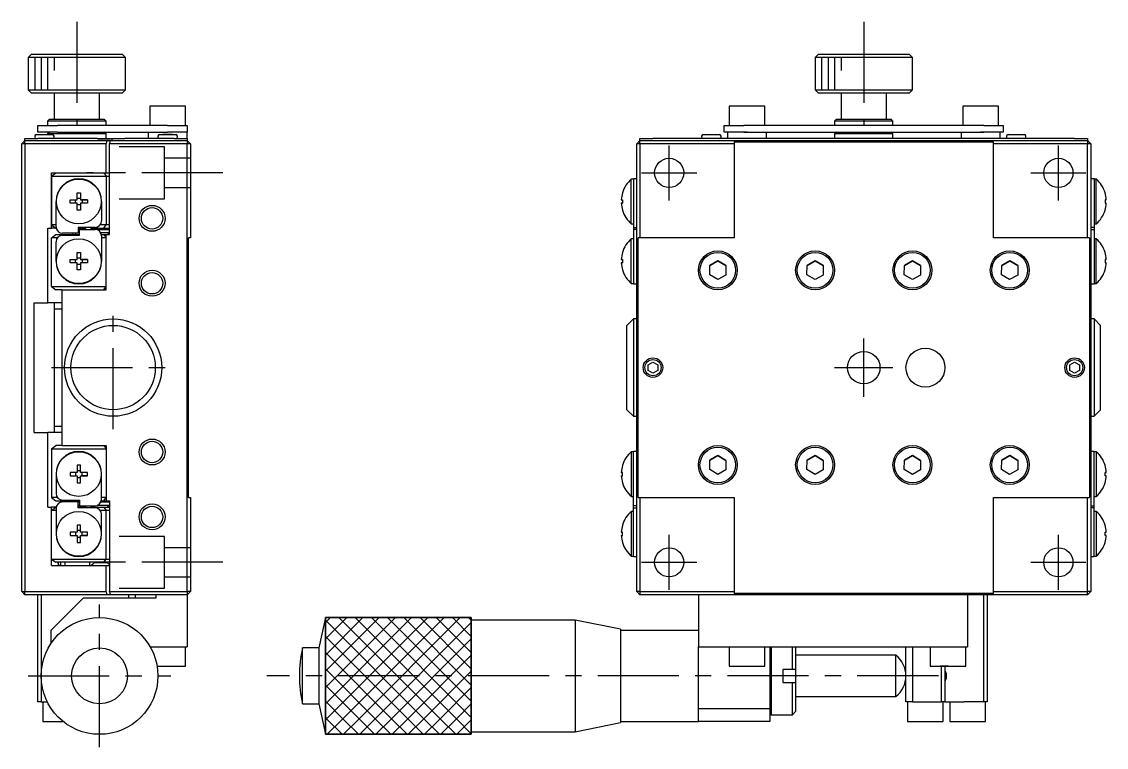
# Model space of a CAD drawing. Extents: x -21 to 386, y -7 to 259.
# Drawn here: x 219 to 386.2, y 95.6 to 207.4 of the extents above; entities that cross this region are included whole.
import ezdxf

# ---------------------------------------------------------------- set-up
doc = ezdxf.new("R2010")
doc.units = 0
doc.header["$LTSCALE"] = 10
doc.linetypes.add('CENTER', pattern=[2, 1.25, -0.25, 0.25, -0.25])
doc.linetypes.add('DASHED', pattern=[3.5, 2, -1.5])
doc.layers.get('0').update_dxf_attribs({"linetype": 'CONTINUOUS'})
doc.layers.add('CENTER', color=1, linetype='CENTER')

msp = doc.modelspace()

# ---------------------------------------------------------------- linework, layer by layer
at = {"color": 7, "linetype": 'CONTINUOUS'}
for p, q in [((220.500001, 202.4), (220.000001, 201.9)), ((220.500001, 202.4), (234.500001, 202.4)), ((235.000001, 201.9), (234.500001, 202.4)), ((341.80736, 202.4), (341.30736, 201.9)), ((341.80736, 202.4), (355.80736, 202.4)), ((356.30736, 201.9), (355.80736, 202.4)), ((235.000001, 201.9), (220.000001, 201.9)), ((220.000001, 201.9), (220.000001, 196.9)), ((235.000001, 196.9), (235.000001, 201.9)), ((356.30736, 201.9), (341.30736, 201.9)), ((341.30736, 201.9), (341.30736, 196.9)), ((356.30736, 196.9), (356.30736, 201.9)), ((220.000001, 196.9), (235.000001, 196.9)), ((220.000001, 196.9), (220.500001, 196.4)), ((234.500001, 196.4), (220.500001, 196.4)), ((224.000001, 196.4), (224.000001, 192.4)), ((231.000001, 192.4), (231.000001, 196.4)), ((234.500001, 196.4), (235.000001, 196.9)), ((341.30736, 196.9), (356.30736, 196.9)), ((341.30736, 196.9), (341.80736, 196.4)), ((355.80736, 196.4), (341.80736, 196.4)), ((345.30736, 196.4), (345.30736, 192.4)), ((352.30736, 192.4), (352.30736, 196.4)), ((355.80736, 196.4), (356.30736, 196.9)), ((244.25, 194.4), (238.75, 194.4)), ((238.75, 194.4), (238.75, 191.4)), ((244.25, 191.4), (244.25, 194.4)), ((333.55736, 194.4), (328.05736, 194.4)), ((328.05736, 194.4), (328.05736, 191.4)), ((333.55736, 191.4), (333.55736, 194.4)), ((369.55736, 194.4), (364.05736, 194.4)), ((364.05736, 194.4), (364.05736, 191.4)), ((369.55736, 191.4), (369.55736, 194.4)), ((223.3, 192.4), (223, 192.1)), ((223.3, 192.4), (231.7, 192.4)), ((232, 192.1), (231.7, 192.4)), ((344.60736, 192.4), (344.30736, 192.1)), ((344.60736, 192.4), (353.00736, 192.4)), ((353.30736, 192.1), (353.00736, 192.4)), ((221.5, 190.4), (221.5, 191.4)), ((221.5, 191.4), (224.5, 191.4)), ((232, 192.1), (223, 192.1)), ((223, 192.1), (223, 191.4)), ((241.5, 191.4), (224.5, 191.4)), ((232, 191.4), (232, 192.1)), ((241.5, 191.4), (244.5, 191.4)), ((244.5, 191.4), (244.5, 190.4)), ((327.30736, 190.4), (327.30736, 191.4)), ((327.30736, 191.4), (330.30736, 191.4)), ((367.30736, 191.4), (330.30736, 191.4)), ((353.30736, 192.1), (344.30736, 192.1)), ((344.30736, 192.1), (344.30736, 191.4)), ((353.30736, 191.4), (353.30736, 192.1)), ((367.30736, 191.4), (370.30736, 191.4)), ((370.30736, 191.4), (370.30736, 190.4)), ((219.5, 189.1), (219, 188.6)), ((219.5, 189.1), (219.5, 189.4)), ((219.5, 189.4), (221.5, 189.4)), ((219.5, 188.6), (219.5, 189.1)), ((219.5, 189.1), (221.5, 189.1)), ((221, 189.75), (221, 189.65)), ((221.25, 190), (223.75, 190)), ((224.5, 190.4), (221.5, 190.4)), ((230.703296, 189.4), (221.5, 189.4)), ((221.5, 189.1), (230.703296, 189.1)), ((221.5, 189.1), (230.703296, 189.1)), ((221.75, 190), (222.375, 190)), ((222.375, 190), (222.625, 190)), ((222.625, 190), (223.25, 190)), ((223.300001, 190.4), (223.000001, 190.1)), ((232.000001, 190.1), (223.000001, 190.1)), ((223.000001, 190.1), (223.000001, 190)), ((224, 189.65), (224, 189.75)), ((224.5, 190.4), (241.5, 190.4)), ((230.703296, 189.4), (232.618021, 189.4)), ((230.703296, 189.1), (232.178753, 189.1)), ((232.178753, 189.1), (230.703296, 189.1)), ((232.000001, 190.1), (231.700001, 190.4)), ((232.000001, 189.4), (232.000001, 190.1)), ((232.618021, 189.1), (232.178753, 189.1)), ((232.178753, 189.1), (232.618021, 189.1)), ((232.618021, 189.4), (232.87493, 189.4)), ((232.703008, 189.1), (234.87493, 189.1)), ((232.87493, 189.4), (234.87493, 189.4)), ((232.87493, 189.4), (232.87493, 189.1)), ((240.7, 189.4), (234.87493, 189.4)), ((234.87493, 189.1), (242.5, 189.1)), ((234.87493, 189.1), (242.5, 189.1)), ((238.5, 190.4), (238.5, 189.4)), ((240, 189.75), (240, 189.65)), ((240.25, 190), (242.75, 190)), ((240.25, 190), (241.375, 190)), ((242.3, 189.4), (240.7, 189.4)), ((240.75, 190), (241.375, 190)), ((241.375, 190), (240.75, 190)), ((241.375, 190), (241.5, 190)), ((241.375, 190), (241.625, 190)), ((241.625, 190), (241.375, 190)), ((244.5, 190.4), (241.5, 190.4)), ((241.5, 190), (241.625, 190)), ((241.625, 190), (242.75, 190)), ((242.25, 190), (241.625, 190)), ((241.625, 190), (242.25, 190)), ((242.5, 189.4), (242.3, 189.4)), ((242.5, 189.4), (244.5, 189.4)), ((242.5, 189.1), (244.5, 189.1)), ((243, 189.65), (243, 189.75)), ((244.5, 189.4), (244.5, 190.4)), ((244.5, 189.4), (244.5, 189.1)), ((244.5, 189.1), (244.5, 188.6)), ((245, 188.6), (244.5, 189.1)), ((314.30736, 189.1), (313.80736, 188.6)), ((314.30736, 189.1), (314.30736, 189.4)), ((314.30736, 189.4), (316.30736, 189.4)), ((314.30736, 188.6), (314.30736, 189.1)), ((314.30736, 189.1), (316.30736, 189.1)), ((324.50736, 189.4), (316.30736, 189.4)), ((316.30736, 189.1), (381.30736, 189.1)), ((316.30736, 189.1), (381.30736, 189.1)), ((323.80736, 189.75), (323.80736, 189.65)), ((323.80736, 189.75), (323.80736, 189.65)), ((324.05736, 190), (324.55736, 190)), ((324.05736, 190), (326.55736, 190)), ((326.10736, 189.4), (324.50736, 189.4)), ((324.55736, 190), (325.18236, 190)), ((325.18236, 190), (325.43236, 190)), ((325.43236, 190), (326.05736, 190)), ((326.05736, 190), (326.55736, 190)), ((330.80736, 189.4), (326.10736, 189.4)), ((326.80736, 189.65), (326.80736, 189.75)), ((326.80736, 189.65), (326.80736, 189.75)), ((330.30736, 190.4), (327.30736, 190.4)), ((327.80736, 190.4), (327.80736, 189.4)), ((330.80736, 190.4), (330.30736, 190.4)), ((330.30736, 190.4), (330.80736, 190.4)), ((330.80736, 190.4), (366.80736, 190.4)), ((366.80736, 189.4), (330.80736, 189.4)), ((333.80736, 189.4), (333.80736, 190.4)), ((344.60736, 190.4), (344.30736, 190.1)), ((353.30736, 190.1), (344.30736, 190.1)), ((344.30736, 190.1), (344.30736, 189.4)), ((353.30736, 190.1), (353.00736, 190.4)), ((353.30736, 189.4), (353.30736, 190.1)), ((363.80736, 190.4), (363.80736, 189.4)), ((367.30736, 190.4), (366.80736, 190.4)), ((366.80736, 190.4), (367.30736, 190.4)), ((371.50736, 189.4), (366.80736, 189.4)), ((370.30736, 190.4), (367.30736, 190.4)), ((369.80736, 189.4), (369.80736, 190.4)), ((370.80736, 189.75), (370.80736, 189.65)), ((370.80736, 189.75), (370.80736, 189.65)), ((371.05736, 190), (371.55736, 190)), ((371.05736, 190), (373.55736, 190)), ((373.10736, 189.4), (371.50736, 189.4)), ((371.55736, 190), (372.18236, 190)), ((372.18236, 190), (372.43236, 190)), ((372.43236, 190), (373.05736, 190)), ((373.05736, 190), (373.55736, 190)), ((381.30736, 189.4), (373.10736, 189.4)), ((373.80736, 189.65), (373.80736, 189.75)), ((373.80736, 189.65), (373.80736, 189.75)), ((381.30736, 189.4), (383.30736, 189.4)), ((381.30736, 189.1), (383.30736, 189.1)), ((383.30736, 189.4), (383.30736, 189.1)), ((383.30736, 189.1), (383.30736, 188.6)), ((383.80736, 188.6), (383.30736, 189.1)), ((219.5, 188.6), (219, 188.6)), ((219, 119.6), (219, 188.6)), ((219.5, 188.6), (219.5, 119.6)), ((232.019494, 188.6), (219.5, 188.6)), ((232.019494, 184.1), (232.019494, 188.6)), ((232.544512, 174.6), (232.544512, 188.6)), ((244.5, 188.6), (232.544512, 188.6)), ((244.5, 119.6), (244.5, 188.6)), ((245, 188.6), (244.5, 188.6)), ((245, 188.6), (245, 174.1)), ((314.30736, 188.6), (313.80736, 188.6)), ((313.80736, 119.6), (313.80736, 188.6)), ((314.30736, 188.6), (314.30736, 174.1)), ((328.80736, 188.6), (314.30736, 188.6)), ((328.80736, 188.9), (368.80736, 188.9)), ((328.80736, 188.9), (328.80736, 188.6)), ((328.80736, 188.6), (328.80736, 174.1)), ((368.80736, 188.6), (368.80736, 188.9)), ((383.30736, 188.6), (368.80736, 188.6)), ((368.80736, 174.1), (368.80736, 188.6)), ((383.30736, 174.1), (383.30736, 188.6)), ((383.80736, 188.6), (383.30736, 188.6)), ((383.80736, 188.6), (383.80736, 119.6)), ((223.584542, 183.6), (224.285488, 184.1)), ((223.584542, 184.1), (232.019494, 184.1)), ((223.584542, 183.6), (223.584542, 184.1)), ((231.654268, 184.1), (232.019494, 183.6)), ((232.019494, 184.1), (232.544512, 184.1)), ((223.584542, 183.6), (232.019494, 183.6)), ((223.584542, 183.6), (223.584542, 176.1)), ((223.584542, 176.1), (223.584542, 183.6)), ((232.019494, 183.6), (232.019494, 176.1)), ((232.019494, 183.6), (232.544512, 183.6)), ((312.964746, 176.25), (312.964746, 183.15)), ((313.30736, 183.15), (312.964746, 183.15)), ((313.30736, 183.2), (313.30736, 179.7)), ((313.80736, 183.2), (313.30736, 183.2)), ((384.30736, 183.2), (383.80736, 183.2)), ((384.30736, 183.2), (384.30736, 179.7)), ((384.649974, 183.15), (384.30736, 183.15)), ((384.649974, 176.25), (384.649974, 183.15)), ((227.542001, 181.047786), (228.062001, 181.047786)), ((227.542001, 179.96), (227.542001, 181.047786)), ((228.062001, 181.047786), (228.062001, 179.96)), ((311.610239, 181.051049), (311.61693, 181.047786)), ((386.00448, 181.051049), (385.997789, 181.047786)), ((224.310543, 175.8), (224.310543, 179.7)), ((226.454215, 179.96), (227.542001, 179.96)), ((226.454215, 179.44), (226.454215, 179.96)), ((226.454215, 179.96), (227.278693, 179.96)), ((227.542001, 179.44), (226.454215, 179.44)), ((227.278693, 179.96), (227.542001, 179.96)), ((227.278693, 179.44), (227.278693, 179.96)), ((227.542001, 180.223308), (228.062001, 180.223308)), ((227.542001, 178.352214), (227.542001, 179.44)), ((228.062001, 179.176692), (227.542001, 179.176692)), ((228.062001, 179.96), (229.149786, 179.96)), ((228.062001, 179.96), (228.325309, 179.96)), ((228.062001, 179.44), (228.062001, 178.352214)), ((229.149786, 179.44), (228.062001, 179.44)), ((229.149786, 179.96), (228.325309, 179.96)), ((228.325309, 179.96), (228.325309, 179.44)), ((229.149786, 179.96), (229.149786, 179.44)), ((231.310543, 179.7), (231.310543, 176.7)), ((311.422079, 179.96), (311.61693, 179.96)), ((311.61693, 179.44), (311.422079, 179.44)), ((311.422079, 179.44), (311.61693, 179.44)), ((311.61693, 179.96), (311.61693, 179.44)), ((313.30736, 179.7), (313.30736, 176.7)), ((384.30736, 179.7), (384.30736, 176.7)), ((386.19264, 179.96), (385.997789, 179.96)), ((385.997789, 179.96), (385.997789, 179.44)), ((385.997789, 179.44), (386.19264, 179.44)), ((386.19264, 179.44), (385.997789, 179.44)), ((228.062001, 178.352214), (227.542001, 178.352214)), ((311.61693, 178.352214), (311.610239, 178.348951)), ((311.61693, 178.352214), (311.610239, 178.348951)), ((385.997789, 178.352214), (386.00448, 178.348951)), ((385.997789, 178.352214), (386.00448, 178.348951)), ((223.054985, 175.6), (223.584542, 175.6)), ((223.054985, 164.1), (223.054985, 175.6)), ((223.584542, 176.1), (224.285488, 175.6)), ((223.584542, 175.6), (223.584542, 176.1)), ((224.310543, 176.1), (223.584542, 176.1)), ((224.285488, 175.6), (223.584542, 175.6)), ((224.285488, 175.6), (224.330747, 175.6)), ((230.310543, 175.7), (227.710543, 175.7)), ((227.710543, 175.7), (227.710543, 174.8)), ((230.310543, 175.7), (227.710543, 175.7)), ((227.710543, 175.6), (228.854312, 175.6)), ((228.899832, 175.699972), (228.682459, 175.399964)), ((229.54379, 175.700126), (229.681491, 175.6)), ((229.681491, 175.6), (231.654268, 175.6)), ((232.019494, 176.1), (231.110543, 176.1)), ((231.654268, 175.6), (232.019494, 176.1)), ((231.654268, 175.6), (232.544512, 175.6)), ((232.544512, 176.1), (232.019494, 176.1)), ((232.430557, 175.35), (232.187162, 175.6)), ((312.964746, 176.25), (313.30736, 176.25)), ((313.30736, 176.7), (313.30736, 175.7)), ((313.30736, 175.7), (313.80736, 175.7)), ((313.30736, 175.7), (313.30736, 175.4)), ((384.30736, 175.7), (383.80736, 175.7)), ((384.30736, 176.7), (384.30736, 175.7)), ((384.30736, 176.25), (384.649974, 176.25)), ((384.30736, 175.7), (384.30736, 175.4)), ((223.584542, 174.1), (224.285488, 174.6)), ((223.584542, 166.6), (223.584542, 174.1)), ((224.502001, 174.1), (223.584542, 174.1)), ((224.285488, 174.6), (226.268179, 174.6)), ((225.302001, 174.5), (227.902001, 174.5)), ((227.710543, 174.8), (225.310543, 174.8)), ((227.710543, 174.8), (225.310543, 174.8)), ((226.268179, 174.6), (226.340159, 174.500029)), ((226.268179, 174.6), (227.902001, 174.6)), ((226.869456, 174.600111), (226.891797, 174.800089)), ((227.289741, 174.800079), (227.309693, 174.600077)), ((227.902001, 175.35), (227.710543, 175.35)), ((227.710543, 175.35), (227.902001, 175.35)), ((227.902001, 174.85), (227.710543, 174.85)), ((227.902001, 174.5), (227.902001, 175.4)), ((227.902001, 175.4), (230.302001, 175.4)), ((232.544512, 175.35), (230.614251, 175.35)), ((232.394242, 175.35), (230.614251, 175.35)), ((232.544512, 174.85), (231.195029, 174.85)), ((231.281797, 174.6), (231.654268, 174.6)), ((231.302001, 174.4), (231.302001, 170.5)), ((232.019494, 174.1), (231.302001, 174.1)), ((231.654268, 174.6), (232.019494, 174.1)), ((231.654268, 174.6), (232.019494, 174.6)), ((232.019494, 174.1), (232.019494, 174.6)), ((232.019494, 174.6), (232.544512, 174.6)), ((232.019494, 166.6), (232.019494, 174.1)), ((232.019494, 166.6), (232.019494, 174.1)), ((232.339933, 174.600095), (232.507547, 174.85006)), ((232.544512, 175.35), (232.394242, 175.35)), ((232.544512, 175.35), (232.430557, 175.35)), ((232.430557, 175.35), (232.544512, 175.35)), ((245, 174.1), (244.7, 174.1)), ((244.7, 134.1), (244.7, 174.1)), ((312.964746, 167.05), (312.964746, 173.95)), ((313.30736, 173.95), (312.964746, 173.95)), ((313.80736, 175.4), (313.30736, 175.4)), ((313.30736, 175.4), (313.30736, 174.4)), ((313.30736, 174.4), (313.30736, 170.5)), ((314.30736, 174.1), (314.00736, 174.1)), ((314.00736, 134.1), (314.00736, 174.1)), ((328.80736, 174.1), (314.30736, 174.1)), ((383.30736, 174.1), (368.80736, 174.1)), ((383.60736, 174.1), (383.30736, 174.1)), ((383.60736, 174.1), (383.60736, 134.1)), ((383.80736, 175.4), (384.30736, 175.4)), ((384.30736, 175.4), (384.30736, 174.4)), ((384.30736, 174.4), (384.30736, 170.5)), ((384.649974, 173.95), (384.30736, 173.95)), ((384.649974, 167.05), (384.649974, 173.95)), ((224.302001, 170.5), (224.302001, 173.5)), ((226.454215, 170.76), (227.542001, 170.76)), ((226.454215, 170.24), (226.454215, 170.76)), ((226.454215, 170.76), (227.278693, 170.76)), ((227.278693, 170.76), (227.542001, 170.76)), ((227.278693, 170.24), (227.278693, 170.76)), ((227.542001, 171.847786), (228.062001, 171.847786)), ((227.542001, 170.76), (227.542001, 171.847786)), ((227.542001, 171.023308), (228.062001, 171.023308)), ((228.062001, 171.847786), (228.062001, 170.76)), ((228.062001, 170.76), (229.149786, 170.76)), ((228.062001, 170.76), (228.325309, 170.76)), ((229.149786, 170.76), (228.325309, 170.76)), ((228.325309, 170.76), (228.325309, 170.24)), ((229.149786, 170.76), (229.149786, 170.24)), ((311.422079, 170.76), (311.61693, 170.76)), ((311.610239, 171.851049), (311.61693, 171.847786)), ((311.61693, 170.76), (311.61693, 170.24)), ((325.063947, 169.832979), (326.320432, 170.543316)), ((326.320432, 170.543316), (325.063947, 169.832979)), ((326.320432, 170.543316), (327.563844, 169.810338)), ((327.563844, 169.810338), (326.320432, 170.543316)), ((340.063947, 169.832979), (341.320432, 170.543316)), ((341.320432, 170.543316), (340.063947, 169.832979)), ((341.320432, 170.543316), (342.563844, 169.810338)), ((342.563844, 169.810338), (341.320432, 170.543316)), ((355.063947, 169.832979), (356.320432, 170.543316)), ((356.320432, 170.543316), (355.063947, 169.832979)), ((356.320432, 170.543316), (357.563844, 169.810338)), ((357.563844, 169.810338), (356.320432, 170.543316)), ((370.063947, 169.832979), (371.320432, 170.543316)), ((371.320432, 170.543316), (370.063947, 169.832979)), ((371.320432, 170.543316), (372.563844, 169.810338)), ((372.563844, 169.810338), (371.320432, 170.543316)), ((386.00448, 171.851049), (385.997789, 171.847786)), ((386.19264, 170.76), (385.997789, 170.76)), ((385.997789, 170.76), (385.997789, 170.24)), ((227.542001, 170.24), (226.454215, 170.24)), ((227.542001, 169.152214), (227.542001, 170.24)), ((228.062001, 169.976692), (227.542001, 169.976692)), ((228.062001, 169.152214), (227.542001, 169.152214)), ((228.062001, 170.24), (228.062001, 169.152214)), ((229.149786, 170.24), (228.062001, 170.24)), ((311.61693, 170.24), (311.422079, 170.24)), ((311.422079, 170.24), (311.61693, 170.24)), ((311.61693, 169.152214), (311.610239, 169.148951)), ((311.61693, 169.152214), (311.610239, 169.148951)), ((313.30736, 170.5), (313.30736, 167)), ((325.050875, 168.389662), (325.063947, 169.832979)), ((327.563844, 169.810338), (327.550772, 168.367021)), ((340.050875, 168.389662), (340.063947, 169.832979)), ((342.563844, 169.810338), (342.550772, 168.367021)), ((355.050875, 168.389662), (355.063947, 169.832979)), ((357.563844, 169.810338), (357.550772, 168.367021)), ((370.050875, 168.389662), (370.063947, 169.832979)), ((372.563844, 169.810338), (372.550772, 168.367021)), ((384.30736, 170.5), (384.30736, 167)), ((385.997789, 170.24), (386.19264, 170.24)), ((386.19264, 170.24), (385.997789, 170.24)), ((385.997789, 169.152214), (386.00448, 169.148951)), ((385.997789, 169.152214), (386.00448, 169.148951)), ((326.294288, 167.656684), (325.050875, 168.389662)), ((327.550772, 168.367021), (326.294288, 167.656684)), ((341.294288, 167.656684), (340.050875, 168.389662)), ((342.550772, 168.367021), (341.294288, 167.656684)), ((356.294288, 167.656684), (355.050875, 168.389662)), ((357.550772, 168.367021), (356.294288, 167.656684)), ((371.294288, 167.656684), (370.050875, 168.389662)), ((372.550772, 168.367021), (371.294288, 167.656684)), ((223.584542, 166.6), (232.019494, 166.6)), ((223.584542, 166.6), (224.285488, 166.1)), ((225.2, 166.1), (224.285488, 166.1)), ((225.2, 166.1), (225.2, 142.1)), ((225.2, 166.1), (232.019494, 166.1)), ((231.654268, 166.1), (232.019494, 166.6)), ((232.019494, 166.1), (232.019494, 166.6)), ((312.964746, 167.05), (313.30736, 167.05)), ((313.30736, 167), (313.80736, 167)), ((383.80736, 167), (384.30736, 167)), ((384.30736, 167.05), (384.649974, 167.05)), ((220.933651, 164.1), (223.054985, 164.1)), ((220.933651, 144.1), (220.933651, 164.1)), ((225.2, 164.1), (223.054985, 164.1)), ((224, 164.1), (224, 144.1)), ((225.2, 163.1), (224, 163.1)), ((313.30736, 161.6), (312.30736, 160.6)), ((312.30736, 147.6), (312.30736, 160.6)), ((313.30736, 161.6), (313.30736, 146.6)), ((313.80736, 161.6), (313.30736, 161.6)), ((384.30736, 161.6), (383.80736, 161.6)), ((384.30736, 161.6), (384.30736, 146.6)), ((385.30736, 160.6), (384.30736, 161.6)), ((385.30736, 147.6), (385.30736, 160.6)), ((315.55736, 154.533013), (316.30736, 154.966025)), ((315.55736, 153.666987), (315.55736, 154.533013)), ((316.30736, 154.966025), (317.05736, 154.533013)), ((317.05736, 154.533013), (317.05736, 153.666987)), ((380.55736, 154.533013), (381.30736, 154.966025)), ((380.55736, 153.666987), (380.55736, 154.533013)), ((381.30736, 154.966025), (382.05736, 154.533013)), ((382.05736, 154.533013), (382.05736, 153.666987)), ((316.30736, 153.233975), (315.55736, 153.666987)), ((317.05736, 153.666987), (316.30736, 153.233975)), ((381.30736, 153.233975), (380.55736, 153.666987)), ((382.05736, 153.666987), (381.30736, 153.233975)), ((312.30736, 147.6), (313.30736, 146.6)), ((384.30736, 146.6), (385.30736, 147.6)), ((313.30736, 146.6), (313.80736, 146.6)), ((383.80736, 146.6), (384.30736, 146.6)), ((220.933651, 144.1), (223.054985, 144.1)), ((223.054985, 132.6), (223.054985, 144.1)), ((225.2, 144.1), (223.054985, 144.1)), ((224, 145.1), (225.2, 145.1)), ((223.584542, 141.6), (224.285488, 142.1)), ((223.584542, 141.6), (232.019494, 141.6)), ((223.584542, 141.6), (223.584542, 134.1)), ((225.2, 142.1), (224.285488, 142.1)), ((225.2, 142.1), (232.019494, 142.1)), ((231.654268, 142.1), (232.019494, 141.6)), ((232.019494, 142.1), (232.019494, 141.6)), ((232.019494, 141.6), (232.019494, 134.1)), ((232.019494, 141.6), (232.019494, 134.1)), ((312.964746, 141.15), (312.964746, 134.25)), ((313.30736, 141.15), (312.964746, 141.15)), ((313.30736, 137.7), (313.30736, 141.2)), ((313.80736, 141.2), (313.30736, 141.2)), ((325.063947, 139.832979), (326.320432, 140.543316)), ((326.320432, 140.543316), (325.063947, 139.832979)), ((326.320432, 140.543316), (327.563844, 139.810338)), ((327.563844, 139.810338), (326.320432, 140.543316)), ((340.063947, 139.832979), (341.320432, 140.543316)), ((341.320432, 140.543316), (340.063947, 139.832979)), ((341.320432, 140.543316), (342.563844, 139.810338)), ((342.563844, 139.810338), (341.320432, 140.543316)), ((355.063947, 139.832979), (356.320432, 140.543316)), ((356.320432, 140.543316), (355.063947, 139.832979)), ((356.320432, 140.543316), (357.563844, 139.810338)), ((357.563844, 139.810338), (356.320432, 140.543316)), ((370.063947, 139.832979), (371.320432, 140.543316)), ((371.320432, 140.543316), (370.063947, 139.832979)), ((371.320432, 140.543316), (372.563844, 139.810338)), ((372.563844, 139.810338), (371.320432, 140.543316)), ((384.30736, 141.2), (383.80736, 141.2)), ((384.30736, 137.7), (384.30736, 141.2)), ((384.649974, 141.15), (384.30736, 141.15)), ((384.649974, 141.15), (384.649974, 134.25)), ((228.062001, 139.047786), (227.542001, 139.047786)), ((227.542001, 139.047786), (227.542001, 137.96)), ((228.062001, 137.96), (228.062001, 139.047786)), ((311.61693, 139.047786), (311.610239, 139.051049)), ((311.61693, 139.047786), (311.610239, 139.051049)), ((325.050875, 138.389662), (325.063947, 139.832979)), ((327.563844, 139.810338), (327.550772, 138.367021)), ((340.050875, 138.389662), (340.063947, 139.832979)), ((342.563844, 139.810338), (342.550772, 138.367021)), ((355.050875, 138.389662), (355.063947, 139.832979)), ((357.563844, 139.810338), (357.550772, 138.367021)), ((370.050875, 138.389662), (370.063947, 139.832979)), ((372.563844, 139.810338), (372.550772, 138.367021)), ((385.997789, 139.047786), (386.00448, 139.051049)), ((385.997789, 139.047786), (386.00448, 139.051049)), ((224.302001, 137.7), (224.302001, 134.7)), ((227.542001, 137.96), (226.454215, 137.96)), ((226.454215, 137.96), (226.454215, 137.44)), ((226.454215, 137.44), (227.542001, 137.44)), ((226.454215, 137.44), (227.278693, 137.44)), ((227.278693, 137.96), (227.278693, 137.44)), ((227.278693, 137.44), (227.542001, 137.44)), ((228.062001, 138.223308), (227.542001, 138.223308)), ((227.542001, 137.44), (227.542001, 136.352214)), ((227.542001, 137.176692), (228.062001, 137.176692)), ((229.149786, 137.96), (228.062001, 137.96)), ((228.062001, 136.352214), (228.062001, 137.44)), ((228.062001, 137.44), (229.149786, 137.44)), ((228.062001, 137.44), (228.325309, 137.44)), ((228.325309, 137.44), (228.325309, 137.96)), ((229.149786, 137.44), (228.325309, 137.44)), ((229.149786, 137.44), (229.149786, 137.96)), ((231.302001, 133.8), (231.302001, 137.7)), ((311.61693, 137.96), (311.422079, 137.96)), ((311.422079, 137.96), (311.61693, 137.96)), ((311.422079, 137.44), (311.61693, 137.44)), ((311.61693, 137.44), (311.61693, 137.96)), ((313.30736, 133.8), (313.30736, 137.7)), ((326.294288, 137.656684), (325.050875, 138.389662)), ((327.550772, 138.367021), (326.294288, 137.656684)), ((341.294288, 137.656684), (340.050875, 138.389662)), ((342.550772, 138.367021), (341.294288, 137.656684)), ((356.294288, 137.656684), (355.050875, 138.389662)), ((357.550772, 138.367021), (356.294288, 137.656684)), ((371.294288, 137.656684), (370.050875, 138.389662)), ((372.550772, 138.367021), (371.294288, 137.656684)), ((384.30736, 133.8), (384.30736, 137.7)), ((385.997789, 137.96), (386.19264, 137.96)), ((385.997789, 137.44), (385.997789, 137.96)), ((386.19264, 137.96), (385.997789, 137.96)), ((386.19264, 137.44), (385.997789, 137.44)), ((227.542001, 136.352214), (228.062001, 136.352214)), ((311.610239, 136.348951), (311.61693, 136.352214)), ((386.00448, 136.348951), (385.997789, 136.352214)), ((223.584542, 134.1), (224.285488, 133.6)), ((224.502001, 134.1), (223.584542, 134.1)), ((232.019494, 134.1), (231.302001, 134.1)), ((231.654268, 133.6), (232.019494, 134.1)), ((232.019494, 134.1), (232.019494, 133.6)), ((244.7, 134.1), (245, 134.1)), ((245, 134.1), (245, 119.6)), ((312.964746, 134.25), (313.30736, 134.25)), ((313.30736, 132.8), (313.30736, 133.8)), ((314.00736, 134.1), (314.30736, 134.1)), ((314.30736, 134.1), (314.30736, 119.6)), ((314.30736, 134.1), (328.80736, 134.1)), ((328.80736, 134.1), (328.80736, 119.6)), ((368.80736, 134.1), (383.30736, 134.1)), ((368.80736, 119.6), (368.80736, 134.1)), ((383.30736, 119.6), (383.30736, 134.1)), ((383.30736, 134.1), (383.60736, 134.1)), ((384.30736, 134.25), (384.649974, 134.25)), ((384.30736, 132.8), (384.30736, 133.8)), ((223.054985, 132.6), (223.584542, 132.6)), ((223.584542, 132.1), (224.285488, 132.6)), ((223.584542, 132.1), (223.584542, 132.6)), ((224.285488, 132.6), (223.584542, 132.6)), ((223.584542, 124.6), (223.584542, 132.1)), ((223.584542, 124.6), (223.584542, 132.1)), ((224.310543, 132.1), (223.584542, 132.1)), ((224.285488, 133.6), (226.268179, 133.6)), ((224.285488, 132.6), (224.330747, 132.6)), ((224.310543, 132.4), (224.310543, 128.5)), ((225.302001, 133.7), (227.902001, 133.7)), ((227.710543, 133.4), (225.310543, 133.4)), ((227.710543, 133.4), (225.310543, 133.4)), ((226.268179, 133.6), (226.340159, 133.699971)), ((226.268179, 133.6), (227.902001, 133.6)), ((226.891807, 133.399835), (226.869455, 133.599897)), ((227.309696, 133.599963), (227.289733, 133.399859)), ((227.710543, 132.5), (227.710543, 133.4)), ((227.902001, 133.35), (227.710543, 133.35)), ((227.902001, 132.85), (227.710543, 132.85)), ((227.710543, 132.85), (227.902001, 132.85)), ((227.710543, 132.6), (228.788893, 132.6)), ((230.310543, 132.5), (227.710543, 132.5)), ((230.310543, 132.5), (227.710543, 132.5)), ((227.902001, 133.7), (227.902001, 132.8)), ((227.902001, 132.8), (230.302001, 132.8)), ((228.682447, 132.800055), (228.766933, 132.673248)), ((228.766933, 132.673248), (228.899804, 132.500062)), ((229.54379, 132.499874), (229.681491, 132.6)), ((229.681491, 132.6), (231.654268, 132.6)), ((232.544512, 132.85), (230.614251, 132.85)), ((232.394242, 132.85), (230.614251, 132.85)), ((232.019494, 132.1), (231.110543, 132.1)), ((232.544512, 133.35), (231.195029, 133.35)), ((231.281797, 133.6), (231.654268, 133.6)), ((231.654268, 133.6), (232.019494, 133.6)), ((231.654268, 132.6), (232.019494, 132.1)), ((231.654268, 132.6), (232.544512, 132.6)), ((232.019494, 133.6), (232.544512, 133.6)), ((232.019494, 124.6), (232.019494, 132.1)), ((232.544512, 132.1), (232.019494, 132.1)), ((232.187162, 132.6), (232.430557, 132.85)), ((232.507539, 133.349955), (232.339971, 133.599856)), ((232.544512, 132.85), (232.394242, 132.85)), ((232.544512, 132.85), (232.430557, 132.85)), ((232.430557, 132.85), (232.544512, 132.85)), ((232.544512, 133.6), (232.544512, 119.6)), ((313.80736, 132.8), (313.30736, 132.8)), ((313.30736, 132.5), (313.30736, 132.8)), ((313.30736, 131.5), (313.30736, 132.5)), ((313.30736, 132.5), (313.80736, 132.5)), ((383.80736, 132.8), (384.30736, 132.8)), ((384.30736, 132.5), (383.80736, 132.5)), ((384.30736, 132.5), (384.30736, 132.8)), ((384.30736, 131.5), (384.30736, 132.5)), ((231.310543, 128.5), (231.310543, 131.5)), ((312.964746, 131.95), (312.964746, 125.05)), ((313.30736, 131.95), (312.964746, 131.95)), ((313.30736, 128.5), (313.30736, 131.5)), ((384.649974, 131.95), (384.30736, 131.95)), ((384.30736, 128.5), (384.30736, 131.5)), ((384.649974, 131.95), (384.649974, 125.05)), ((227.542001, 128.76), (226.454215, 128.76)), ((226.454215, 128.76), (226.454215, 128.24)), ((227.278693, 128.76), (227.278693, 128.24)), ((228.062001, 129.847786), (227.542001, 129.847786)), ((227.542001, 129.847786), (227.542001, 128.76)), ((228.062001, 129.023308), (227.542001, 129.023308)), ((228.062001, 128.76), (228.062001, 129.847786)), ((229.149786, 128.76), (228.062001, 128.76)), ((228.325309, 128.24), (228.325309, 128.76)), ((229.149786, 128.24), (229.149786, 128.76)), ((311.61693, 128.76), (311.422079, 128.76)), ((311.422079, 128.76), (311.61693, 128.76)), ((311.61693, 129.847786), (311.610239, 129.851049)), ((311.61693, 129.847786), (311.610239, 129.851049)), ((311.61693, 128.24), (311.61693, 128.76)), ((385.997789, 129.847786), (386.00448, 129.851049)), ((385.997789, 129.847786), (386.00448, 129.851049)), ((385.997789, 128.76), (386.19264, 128.76)), ((385.997789, 128.24), (385.997789, 128.76)), ((386.19264, 128.76), (385.997789, 128.76)), ((226.454215, 128.24), (227.542001, 128.24)), ((226.454215, 128.24), (227.278693, 128.24)), ((227.278693, 128.24), (227.542001, 128.24)), ((227.542001, 128.24), (227.542001, 127.152214)), ((227.542001, 127.976692), (228.062001, 127.976692)), ((227.542001, 127.152214), (228.062001, 127.152214)), ((228.062001, 127.152214), (228.062001, 128.24)), ((228.062001, 128.24), (229.149786, 128.24)), ((228.062001, 128.24), (228.325309, 128.24)), ((229.149786, 128.24), (228.325309, 128.24)), ((311.422079, 128.24), (311.61693, 128.24)), ((311.610239, 127.148951), (311.61693, 127.152214)), ((313.30736, 125), (313.30736, 128.5)), ((384.30736, 125), (384.30736, 128.5)), ((386.19264, 128.24), (385.997789, 128.24)), ((386.00448, 127.148951), (385.997789, 127.152214)), ((223.584542, 124.6), (232.019494, 124.6)), ((223.584542, 124.6), (224.285488, 124.1)), ((223.584542, 123.6), (223.584542, 124.6)), ((231.654268, 124.1), (224.285488, 124.1)), ((224.712499, 123.6), (224.688384, 124.1)), ((225, 124.1), (225, 123.6)), ((225.65733, 124.1), (225.635874, 123.6)), ((229.5, 123.6), (229.5, 124.1)), ((229.95, 123.841719), (229.708281, 123.6)), ((230.2, 124.091719), (229.95, 123.841719)), ((230.2, 124.091719), (232.2, 124.091719)), ((231.654268, 124.1), (232.019494, 124.6)), ((232.544512, 124.1), (231.654268, 124.1)), ((232.019494, 124.6), (232.544512, 124.6)), ((232.199199, 124.1), (232.190918, 124.091719)), ((232.45, 123.841719), (232.2, 124.091719)), ((232.544512, 123.747208), (232.45, 123.841719)), ((312.964746, 125.05), (313.30736, 125.05)), ((313.30736, 125), (313.80736, 125)), ((383.80736, 125), (384.30736, 125)), ((384.30736, 125.05), (384.649974, 125.05)), ((223.584542, 123.6), (229.700005, 123.6)), ((229.700005, 123.6), (231.7, 123.6)), ((231.7, 123.6), (232.019494, 123.6)), ((232.019494, 119.6), (232.019494, 123.6)), ((232.019494, 123.6), (232.544512, 123.6)), ((219, 119.6), (219.5, 119.6)), ((219, 119.6), (219.5, 119.1)), ((219.5, 119.6), (232.019494, 119.6)), ((219.5, 119.1), (219.5, 119.6)), ((232.178753, 119.1), (219.5, 119.1)), ((221.5, 102.6), (221.5, 119.1)), ((222, 119.1), (222, 106.6)), ((232.703008, 119.1), (232.178753, 119.1)), ((232.544512, 119.6), (244.5, 119.6)), ((244.5, 119.1), (232.703008, 119.1)), ((235.5, 118.6), (235.5, 119.1)), ((236.5, 119.1), (236.5, 118.6)), ((239.7, 119.1), (239.7, 118.6)), ((245, 119.6), (244.5, 119.6)), ((245, 119.6), (244.5, 119.1)), ((244.5, 119.6), (244.5, 119.1)), ((244.5, 119.1), (244.5, 111.1)), ((314.30736, 119.6), (313.80736, 119.6)), ((313.80736, 119.6), (314.30736, 119.1)), ((314.30736, 119.6), (314.30736, 119.1)), ((314.30736, 119.6), (328.80736, 119.6)), ((323.30736, 119.1), (314.30736, 119.1)), ((364.80736, 119.1), (323.30736, 119.1)), ((323.30736, 119.1), (323.30736, 111.1)), ((364.80736, 119.1), (323.30736, 119.1)), ((328.80736, 119.6), (328.80736, 119.3)), ((368.80736, 119.3), (328.80736, 119.3)), ((364.80736, 119.1), (364.80736, 111.1)), ((383.30736, 119.1), (364.80736, 119.1)), ((367.30736, 102.6), (367.30736, 119.1)), ((367.80736, 119.1), (367.80736, 102.6)), ((368.80736, 119.3), (368.80736, 119.6)), ((368.80736, 119.6), (383.30736, 119.6)), ((383.30736, 119.1), (383.30736, 119.6)), ((383.80736, 119.6), (383.30736, 119.6)), ((383.30736, 119.1), (383.80736, 119.6)), ((228.5, 118.6), (223.5, 113.6)), ((239.7, 118.6), (228.5, 118.6)), ((265.80736, 115.6), (264.80736, 110.9)), ((265.80736, 115.6), (265.80736, 97.6)), ((288.30736, 115.6), (265.80736, 115.6)), ((265.80736, 115.6), (288.30736, 115.6)), ((265.80736, 97.6), (265.80736, 115.6)), ((288.30736, 97.6), (288.30736, 115.6)), ((288.30736, 115.6), (288.30736, 97.6)), ((304.30736, 115.2), (288.30736, 115.2)), ((304.30736, 115.2), (304.30736, 106.6)), ((311.30736, 113.8), (304.30736, 115.2)), ((311.30736, 113.8), (311.30736, 106.6)), ((223.5, 113.6), (223.5, 111.574937)), ((323.30736, 113.6), (311.30736, 113.6)), ((238.794229, 111.1), (244.5, 111.1)), ((244.25, 108.1), (244.25, 111.1)), ((262.30736, 106.6), (262.30736, 110.9)), ((264.80736, 110.9), (262.30736, 110.9)), ((264.80736, 110.9), (264.80736, 102.3)), ((323.30736, 111.1), (364.80736, 111.1)), ((323.30736, 101.6), (323.30736, 111.1)), ((328.05736, 111.1), (328.05736, 108.1)), ((333.55736, 108.1), (333.55736, 111.1)), ((334.30736, 111.1), (334.30736, 101.6)), ((334.50736, 111.1), (334.50736, 100.6)), ((337.80736, 107.6), (337.80736, 111.1)), ((338.30736, 111.1), (338.30736, 107.6)), ((355.30736, 102.6), (355.30736, 111.1)), ((356.30736, 111.1), (356.30736, 102.6)), ((359.05736, 111.1), (359.05736, 108.1)), ((364.55736, 108.1), (364.55736, 111.1)), ((353.74018, 109.775), (338.30736, 109.775)), ((353.74018, 103.425), (353.74018, 109.775)), ((239.87412, 108.1), (244.25, 108.1)), ((328.05736, 108.1), (333.55736, 108.1)), ((337.80736, 107.6), (336.30736, 107.6)), ((336.30736, 107.6), (336.30736, 105.6)), ((338.30736, 107.6), (337.80736, 107.6)), ((338.30736, 107.600072), (338.30736, 105.599928)), ((359.05736, 108.1), (364.55736, 108.1)), ((361.80736, 108.1), (360.55736, 108.1)), ((360.80736, 102.6), (360.80736, 108.1)), ((361.30736, 108.1), (361.30736, 102.6)), ((361.349321, 107.35), (361.30736, 107.159017)), ((361.41645, 107.286664), (361.349321, 107.35)), ((361.466533, 107.189073), (361.41645, 107.286664)), ((222, 106.6), (222, 102.6)), ((262.30736, 102.3), (262.30736, 106.6)), ((304.30736, 106.6), (304.30736, 98)), ((311.30736, 106.6), (311.30736, 99.4)), ((336.30736, 105.6), (337.80736, 105.6)), ((337.80736, 100.6), (337.80736, 105.6)), ((337.80736, 105.6), (338.30736, 105.6)), ((338.30736, 105.6), (338.30736, 101.1)), ((361.30736, 106.040983), (361.349321, 105.85)), ((361.349321, 105.85), (361.425067, 105.927534)), ((361.425067, 105.927534), (361.475176, 106.031604)), ((222, 102.6), (221.5, 102.6)), ((222, 102.6), (222.937742, 102.6)), ((222.25, 102.6), (222.25, 99.6)), ((262.30736, 102.3), (264.80736, 102.3)), ((264.80736, 102.3), (265.80736, 97.6)), ((338.30736, 103.425), (353.74018, 103.425)), ((356.30736, 102.6), (355.30736, 102.6)), ((355.55736, 102.6), (355.55736, 99.6)), ((356.30736, 102.6), (360.80736, 102.6)), ((361.30736, 102.6), (360.80736, 102.6)), ((361.05736, 99.6), (361.05736, 102.6)), ((361.30736, 102.6), (364.30736, 102.6)), ((362.05736, 102.6), (362.05736, 99.6)), ((367.30736, 102.6), (364.30736, 102.6)), ((367.80736, 102.6), (367.30736, 102.6)), ((367.55736, 99.6), (367.55736, 102.6)), ((223.5, 101.625063), (223.5, 101.6)), ((223.5, 101.6), (223.551042, 101.548958)), ((238.448958, 101.548958), (238.5, 101.6)), ((238.5, 101.6), (238.5, 101.625063)), ((323.30736, 101.6), (334.30736, 101.6)), ((323.30736, 99.6), (323.30736, 101.6)), ((334.30736, 101.6), (334.30736, 99.6)), ((334.30736, 100.8), (334.50736, 100.6)), ((334.50736, 100.6), (337.80736, 100.6)), ((337.80736, 100.6), (338.30736, 101.1)), ((222.25, 99.6), (225.343146, 99.6)), ((304.30736, 98), (311.30736, 99.4)), ((311.30736, 99.6), (323.30736, 99.6)), ((334.30736, 99.6), (323.30736, 99.6)), ((355.55736, 99.6), (361.05736, 99.6)), ((362.05736, 99.6), (367.55736, 99.6)), ((265.80736, 97.6), (288.30736, 97.6)), ((288.30736, 97.6), (265.80736, 97.6)), ((288.30736, 98), (304.30736, 98))]:
    msp.add_line(p, q, dxfattribs=at)
at = {"color": 3, "linetype": 'CONTINUOUS'}
for p, q in [((221.000001, 201.9), (221.000001, 196.9)), ((222.000001, 201.9), (222.000001, 196.9)), ((223.000001, 201.9), (223.000001, 196.9)), ((224.000001, 201.9), (224.000001, 199.9)), ((342.30736, 201.9), (342.30736, 196.9)), ((343.30736, 201.9), (343.30736, 196.9)), ((344.30736, 201.9), (344.30736, 196.9)), ((345.30736, 201.9), (345.30736, 199.9)), ((224.578789, 124.1), (224.598774, 123.6)), ((229.499995, 123.6), (229.499995, 124.1)), ((265.80736, 114.80736), (266.6, 115.6)), ((265.80736, 112.30736), (269.1, 115.6)), ((265.80736, 109.80736), (271.6, 115.6)), ((265.80736, 107.30736), (274.1, 115.6)), ((265.80736, 104.80736), (276.6, 115.6)), ((265.80736, 102.30736), (279.1, 115.6)), ((266, 100), (281.6, 115.6)), ((267.9, 115.6), (283.5, 100)), ((268.5, 100), (284.1, 115.6)), ((270.4, 115.6), (286, 100)), ((271, 100), (286.6, 115.6)), ((272.9, 115.6), (288.30736, 100.19264)), ((275.4, 115.6), (288.30736, 102.69264)), ((277.9, 115.6), (288.30736, 105.19264)), ((280.4, 115.6), (288.30736, 107.69264)), ((282.9, 115.6), (288.30736, 110.19264)), ((285.4, 115.6), (288.30736, 112.69264)), ((287.9, 115.6), (288.30736, 115.19264)), ((265.80736, 115.19264), (281, 100)), ((273.5, 100), (288.30736, 114.80736)), ((265.80736, 112.69264), (278.5, 100)), ((276, 100), (288.30736, 112.30736)), ((265.80736, 110.19264), (276, 100)), ((278.5, 100), (288.30736, 109.80736)), ((265.80736, 107.69264), (273.5, 100)), ((281, 100), (288.30736, 107.30736)), ((265.80736, 105.19264), (271, 100)), ((283.5, 100), (288.30736, 104.80736)), ((265.80736, 102.69264), (268.5, 100)), ((286, 100), (288.30736, 102.30736)), ((265.80736, 100.19264), (266, 100)), ((265.80736, 99.80736), (266, 100)), ((266, 100), (268.4, 97.6)), ((266.1, 97.6), (268.5, 100)), ((268.5, 100), (270.9, 97.6)), ((268.6, 97.6), (271, 100)), ((271, 100), (273.4, 97.6)), ((271.1, 97.6), (273.5, 100)), ((273.5, 100), (275.9, 97.6)), ((273.6, 97.6), (276, 100)), ((276, 100), (278.4, 97.6)), ((276.1, 97.6), (278.5, 100)), ((278.5, 100), (280.9, 97.6)), ((278.6, 97.6), (281, 100)), ((281, 100), (283.4, 97.6)), ((281.1, 97.6), (283.5, 100)), ((283.5, 100), (285.9, 97.6)), ((283.6, 97.6), (286, 100)), ((286, 100), (288.30736, 97.69264)), ((286.1, 97.6), (288.30736, 99.80736)), ((265.80736, 97.69264), (265.9, 97.6))]:
    msp.add_line(p, q, dxfattribs=at)
at = {"color": 3, "linetype": 'DASHED'}
for p, q in [((241, 188.1), (234.01798, 188.1)), ((241, 180.1), (241, 188.1)), ((245, 186.35), (241, 186.35)), ((241, 181.85), (245, 181.85)), ((234.018001, 180.1), (241, 180.1)), ((241, 128.1), (234.018001, 128.1)), ((241, 120.1), (241, 128.1)), ((245, 126.35), (241, 126.35)), ((241, 121.85), (245, 121.85)), ((234.01798, 120.1), (241, 120.1))]:
    msp.add_line(p, q, dxfattribs=at)
at = {"color": 7, "linetype": 'CONTINUOUS'}
for centre, radius in [((318.80736, 184.1), 2.25), ((378.80736, 184.1), 2.25), ((227.802001, 179.7), 3.45), ((239.1, 177.1), 1.65), ((227.802001, 170.5), 3.45), ((326.30736, 169.1), 3), ((326.30736, 169.1), 2.75), ((341.30736, 169.1), 3), ((341.30736, 169.1), 2.75), ((356.30736, 169.1), 3), ((356.30736, 169.1), 2.75), ((371.30736, 169.1), 3), ((371.30736, 169.1), 2.75), ((239.1, 167.1), 1.65), ((233.1, 154.1), 7.5), ((233.1, 154.1), 6.5), ((348.80736, 154.1), 2.5), ((358.30736, 154.1), 3), ((316.30736, 154.1), 1.25), ((381.30736, 154.1), 1.25), ((239.1, 141.1), 1.65), ((227.802001, 137.7), 3.45), ((326.30736, 139.1), 3), ((326.30736, 139.1), 2.75), ((341.30736, 139.1), 3), ((341.30736, 139.1), 2.75), ((356.30736, 139.1), 3), ((356.30736, 139.1), 2.75), ((371.30736, 139.1), 3), ((371.30736, 139.1), 2.75), ((239.1, 131.1), 1.65), ((227.802001, 128.5), 3.45), ((318.80736, 124.1), 2.25), ((378.80736, 124.1), 2.25), ((231, 106.6), 9), ((231, 106.6), 4.3)]:
    msp.add_circle(centre, radius, dxfattribs=at)
at = {"color": 3, "linetype": 'CONTINUOUS'}
for centre, radius in [((239.1, 177.1), 2), ((239.1, 167.1), 2), ((316.30736, 154.1), 1.5), ((381.30736, 154.1), 1.5), ((239.1, 141.1), 2), ((239.1, 131.1), 2)]:
    msp.add_circle(centre, radius, dxfattribs=at)
at = {"color": 7, "linetype": 'CONTINUOUS'}
for centre, radius, start, end in [((221.25, 189.75), 0.25, 90, 180), ((221.25, 189.65), 0.25, 180, 270), ((223.75, 189.75), 0.25, 0, 90), ((223.75, 189.65), 0.25, 270, 0), ((123, 223.6), 114.5, 342.20111, 342.463696), ((123, 223.6), 115, 342.281068, 342.542397), ((240.25, 189.75), 0.25, 90, 180), ((240.25, 189.65), 0.25, 180, 270), ((242.75, 189.75), 0.25, 0, 90), ((242.75, 189.65), 0.25, 270, 0), ((324.05736, 189.75), 0.25, 90, 180), ((324.05736, 189.65), 0.25, 180, 270), ((326.55736, 189.75), 0.25, 0, 90), ((326.55736, 189.65), 0.25, 270, 0), ((371.05736, 189.75), 0.25, 90, 180), ((371.05736, 189.65), 0.25, 180, 270), ((373.55736, 189.75), 0.25, 0, 90), ((373.55736, 189.65), 0.25, 270, 0), ((227.810543, 179.7), 3.5, 0, 180), ((316.00736, 179.7), 4.6, 131.409622, 162.920023), ((381.60736, 179.7), 4.6, 17.079977, 48.590378), ((316.00736, 179.7), 4.592646, 162.934422, 176.754622), ((381.60736, 179.7), 4.592646, 3.245378, 17.065578), ((316.00736, 179.7), 4.592646, 183.245378, 197.065578), ((381.60736, 179.7), 4.592646, 342.934422, 356.754622), ((316.00736, 179.7), 4.6, 197.079977, 228.590378), ((381.60736, 179.7), 4.6, 311.409622, 342.920023), ((225.310543, 175.8), 1, 180, 270), ((230.310543, 176.7), 1, 270, 0), ((225.302001, 173.5), 1, 90, 180), ((230.302001, 174.4), 1, 0, 90), ((316.00736, 170.5), 4.6, 131.409622, 162.920023), ((381.60736, 170.5), 4.6, 17.079977, 48.590378), ((316.00736, 170.5), 4.592646, 162.934422, 176.754622), ((381.60736, 170.5), 4.592646, 3.245378, 17.065578), ((227.802001, 170.5), 3.5, 180, 0), ((316.00736, 170.5), 4.592646, 183.245378, 197.065578), ((316.00736, 170.5), 4.6, 197.079977, 228.590378), ((381.60736, 170.5), 4.6, 311.409622, 342.920023), ((381.60736, 170.5), 4.592646, 342.934422, 356.754622), ((227.802001, 137.7), 3.5, 0, 180), ((316.00736, 137.7), 4.6, 131.409622, 162.920023), ((381.60736, 137.7), 4.6, 17.079977, 48.590378), ((316.00736, 137.7), 4.592646, 162.934422, 176.754622), ((381.60736, 137.7), 4.592646, 3.245378, 17.065578), ((316.00736, 137.7), 4.592646, 183.245378, 197.065578), ((381.60736, 137.7), 4.592646, 342.934422, 356.754622), ((316.00736, 137.7), 4.6, 197.079977, 228.590378), ((381.60736, 137.7), 4.6, 311.409622, 342.920023), ((225.302001, 134.7), 1, 180, 270), ((230.302001, 133.8), 1, 270, 0), ((225.310543, 132.4), 1, 90, 180), ((230.310543, 131.5), 1, 0, 90), ((316.00736, 128.5), 4.6, 131.409622, 162.920023), ((381.60736, 128.5), 4.6, 17.079977, 48.590378), ((316.00736, 128.5), 4.592646, 162.934422, 176.754622), ((381.60736, 128.5), 4.592646, 3.245378, 17.065578), ((227.810543, 128.5), 3.5, 180, 0), ((316.00736, 128.5), 4.592646, 183.245378, 197.065578), ((316.00736, 128.5), 4.6, 197.079977, 228.590378), ((381.60736, 128.5), 4.6, 311.409622, 342.920023), ((381.60736, 128.5), 4.592646, 342.934422, 356.754622), ((123, 84.6), 114.5, 17.536304, 17.79889), ((123, 84.6), 115, 17.457603, 17.718932), ((280.54736, 106.6), 18.74, 166.734971, 180), ((351.307203, 106.6), 4, 307.462651, 52.537349), ((359.993443, 106.599306), 1.586763, 339.03645439, 21.8192026), ((280.54736, 106.6), 18.74, 180, 193.265029)]:
    msp.add_arc(centre, radius, start, end, dxfattribs=at)
at = {"layer": 'CENTER', "color": 1, "linetype": 'CENTER'}
for p, q in [((227.500001, 207.4), (227.500001, 191.4)), ((348.80736, 207.4), (348.80736, 191.4)), ((318.80736, 179.85), (318.80736, 188.35)), ((378.80736, 179.85), (378.80736, 188.35)), ((250, 184.1), (229.01798, 184.1)), ((314.55736, 184.1), (323.05736, 184.1)), ((374.55736, 184.1), (383.05736, 184.1)), ((233.1, 144.6), (233.1, 163.6)), ((348.80736, 149.6), (348.80736, 158.6)), ((223.6, 154.1), (242.6, 154.1)), ((344.30736, 154.1), (353.30736, 154.1)), ((318.80736, 119.85), (318.80736, 128.35)), ((378.80736, 119.85), (378.80736, 128.35)), ((250, 124.1), (229.018001, 124.1)), ((314.55736, 124.1), (323.05736, 124.1)), ((374.55736, 124.1), (383.05736, 124.1)), ((231, 95.6), (231, 117.6)), ((220, 106.6), (242, 106.6)), ((360.30736, 106.6), (256.80736, 106.6))]:
    msp.add_line(p, q, dxfattribs=at)

doc.saveas('drawing.dxf')
